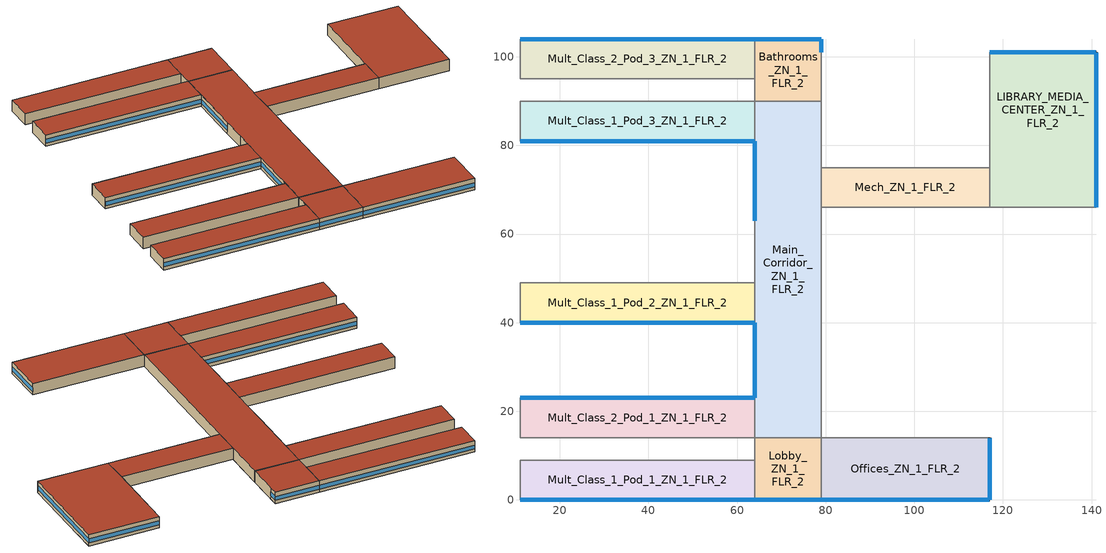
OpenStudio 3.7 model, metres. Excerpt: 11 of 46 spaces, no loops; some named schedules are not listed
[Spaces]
Bathrooms_ZN_1_FLR_2
 floor to Bathrooms_ZN_1_FLR_1: 79,104 79,90 64,90 64,104 z4
 wall outside: 79,101 79,104 64,104 z4:8
 wall to Auditorium_ZN_1_FLR_1: 79,90 79,101 z4:8
 wall to Mult_Class_2_Pod_3_ZN_1_FLR_2: 64,104 64,95 z4:8
 wall to Corridor_Pod_3_ZN_1_FLR_2: 64,95 64,90 z4:8
 wall to Main_Corridor_ZN_1_FLR_2: 64,90 79,90 z4:8
 window: 78.95,104 64.05,104 z5.1:6.51; 79,101.05 79,103.95 z5.1:6.55
 roof outside: 79,90 79,104 64,104 64,90 z8
Offices_ZN_1_FLR_2
 floor to Offices_ZN_1_FLR_1: 117,14 117,0 79,0 79,14 z4
 wall outside: 79,0 117,0 117,14 z4:8
 wall to Lobby_ZN_1_FLR_2: 79,14 79,0 z4:8
 wall to Gym_ZN_1_FLR_1: 117,14 79,14 z4:8
 window: 79.05,0 116.95,0 z5.1:6.5; 117,0.05 117,13.95 z5.1:6.51
 roof outside: 117,0 117,14 79,14 79,0 z8
Mech_ZN_1_FLR_2
 floor to Mech_ZN_1_FLR_1: 117,75 117,66 79,66 79,75 z4
 wall to Gym_ZN_1_FLR_1: 79,66 117,66 z4:8
 wall to Main_Corridor_ZN_1_FLR_2: 79,75 79,66 z4:8
 wall to Auditorium_ZN_1_FLR_1: 117,75 79,75 z4:8
 wall to LIBRARY_MEDIA_CENTER_ZN_1_FLR_2: 117,66 117,75 z4:8
 roof outside: 117,66 117,75 79,75 79,66 z8
LIBRARY_MEDIA_CENTER_ZN_1_FLR_2
 floor to Kitchen_ZN_1_FLR_1: 141,75 141,66 117,66 117,75 z4
 floor to Cafeteria_ZN_1_FLR_1: 141,101 141,75 117,75 117,101 z4
 wall outside: 141,66 141,101 117,101 z4:8
 wall to Auditorium_ZN_1_FLR_1: 117,101 117,75 z4:8
 wall to Aux_Gym_ZN_1_FLR_1: 117,66 141,66 z4:8
 window: 141,66.05 141,100.95 z5.1:6.5; 140.95,101 117.05,101 z5.1:6.51
 roof outside: 141,66 141,101 117,101 117,66 z8
Main_Corridor_ZN_1_FLR_2
 floor to Main_Corridor_ZN_1_FLR_1: 79,90 79,14 64,14 64,90 z4
 wall outside: 64,81 64,63 / 64,40 64,23 z4:8
 wall to Gym_ZN_1_FLR_1: 79,14 79,66 z4:8
 wall to Mult_Class_1_Pod_2_ZN_1_FLR_2: 64,49 64,40 z4:8
 wall to Auditorium_ZN_1_FLR_1: 79,75 79,90 z4:8
 wall to Corridor_Pod_2_ZN_1_FLR_2: 64,54 64,49 z4:8
 wall to Mult_Class_2_Pod_1_ZN_1_FLR_2: 64,23 64,14 z4:8
 wall to Mult_Class_2_Pod_2_ZN_1_FLR_2: 64,63 64,54 z4:8
 wall to Mult_Class_1_Pod_3_ZN_1_FLR_2: 64,90 64,81 z4:8
 wall to Lobby_ZN_1_FLR_2: 64,14 79,14 z4:8
 window: 64,39.95 64,23.05 / 64,80.95 64,63.05 z5.1:6.51
 roof outside: 79,14 79,90 64,90 64,14 z8
Mult_Class_2_Pod_1_ZN_1_FLR_2
 floor to Mult_Class_2_Pod_1_ZN_1_FLR_1: 64,23 64,14 11,14 11,23 z4
 wall outside: 64,23 11,23 z4:8
 wall to Corridor_Pod_1_ZN_1_FLR_2: 11,14 64,14 z4:8
 wall to Corner_Class_2_Pod_1_ZN_1_FLR_2: 11,23 11,14 z4:8
 window: 63.95,23 11.05,23 z5.1:6.5
 roof outside: 64,14 64,23 11,23 11,14 z8
Mult_Class_1_Pod_1_ZN_1_FLR_2
 floor to Mult_Class_1_Pod_1_ZN_1_FLR_1: 64,9 64,0 11,0 11,9 z4
 wall outside: 11,0 64,0 z4:8
 wall to Lobby_ZN_1_FLR_2: 64,0 64,9 z4:8
 wall to Corridor_Pod_1_ZN_1_FLR_2: 64,9 11,9 z4:8
 wall to Corner_Class_1_Pod_1_ZN_1_FLR_2: 11,9 11,0 z4:8
 window: 11.05,0 63.95,0 z5.1:6.5
 roof outside: 64,0 64,9 11,9 11,0 z8
Mult_Class_1_Pod_2_ZN_1_FLR_2
 floor to Mult_Class_1_Pod_2_ZN_1_FLR_1: 64,49 64,40 11,40 11,49 z4
 wall outside: 11,40 64,40 z4:8
 wall to Corner_Class_1_Pod_2_ZN_1_FLR_2: 11,49 11,40 z4:8
 wall to Corridor_Pod_2_ZN_1_FLR_2: 64,49 11,49 z4:8
 window: 11.05,40 63.95,40 z5.1:6.5
 roof outside: 64,40 64,49 11,49 11,40 z8
Mult_Class_1_Pod_3_ZN_1_FLR_2
 floor to Mult_Class_1_Pod_3_ZN_1_FLR_1: 64,90 64,81 11,81 11,90 z4
 wall outside: 11,81 64,81 z4:8
 wall to Corridor_Pod_3_ZN_1_FLR_2: 64,90 11,90 z4:8
 wall to Corner_Class_1_Pod_3_ZN_1_FLR_2: 11,90 11,81 z4:8
 window: 11.05,81 63.95,81 z5.1:6.5
 roof outside: 64,81 64,90 11,90 11,81 z8
Mult_Class_2_Pod_3_ZN_1_FLR_2
 floor to Mult_Class_2_Pod_3_ZN_1_FLR_1: 64,104 64,95 11,95 11,104 z4
 wall outside: 64,104 11,104 z4:8
 wall to Corner_Class_2_Pod_3_ZN_1_FLR_2: 11,104 11,95 z4:8
 wall to Corridor_Pod_3_ZN_1_FLR_2: 11,95 64,95 z4:8
 window: 63.95,104 11.05,104 z5.1:6.5
 roof outside: 64,95 64,104 11,104 11,95 z8
Lobby_ZN_1_FLR_2
 floor to Lobby_ZN_1_FLR_1: 79,14 79,0 64,0 64,14 z4
 wall outside: 64,0 79,0 z4:8
 wall to Corridor_Pod_1_ZN_1_FLR_2: 64,14 64,9 z4:8
 window: 64.05,0 78.95,0 z5.1:6.51
 roof outside: 79,0 79,14 64,14 64,0 z8
[Site]
Calgary Intl AP_AB_CAN: Latitude {deg}=51.11; Longitude {deg}=-114.02; Time Zone {hr}=-7; Elevation {m}=1084.1; Terrain=City
[Building]
SecondarySchool: North Axis {deg}=0; Default Construction Set=BTAP-Mass at hdd = 5000.0; Standards Number of Stories=2; Standards Number of Above Ground Stories=2; Standards Template=BTAPPRE1980; Standards Building Type=SecondarySchool
[ClimateZones]
Climate Zone Institution Name 1=ASHRAE; Climate Zone Document Name 1=ANSI/ASHRAE Standard 169; Climate Zone Document Year 1=2006; Climate Zone Value 1=7
[Site:WaterMainsTemperature]
Calculation Method=Correlation; Annual Average Outdoor Air Temperature {C}=4.69167; Maximum Difference In Monthly Average Outdoor Air Temperatures {deltaC}=24.6
[Site:GroundTemperature:BuildingSurface]
19.527, 19.502, 19.536, 19.598, 20.002, 21.64, 22.225, 22.375, 21.449, 20.121, 19.802, 19.633
[SizingPeriod:DesignDay] Barometric Pressure {Pa}=88961; Rain Indicator=No; Snow Indicator=No; Day of Month=21; Daylight Saving Time Indicator=No; Humidity Condition Type=Wetbulb; Dry-Bulb Temperature Range Modifier Type=DefaultMultipliers
Name | Maximum Dry-Bulb Temperature {C} | Daily Dry-Bulb Temperature Range {deltaC} | Wind Speed {m/s} | Wind Direction {deg} | Month | Day Type | Wetbulb or DewPoint at Maximum Dry-Bulb {C} | Solar Model Indicator | ASHRAE Clear Sky Optical Depth for Beam Irradiance | ASHRAE Clear Sky Optical Depth for Diffuse Irradiance | Sky Clearness
Calgary Intl AP Ann Clg .4% Condns DB=>MWB | 28.8 | 12.3 | 4.5 | 160 | 7 | SummerDesignDay | 16 | ASHRAETau | 0.34 | 2.419
Calgary Intl AP Ann Clg .4% Condns WB=>MDB | 25.5 | 12.3 | 4.5 | 160 | 7 | SummerDesignDay | 17.8 | ASHRAETau | 0.34 | 2.419
Calgary Intl AP Ann Htg 99.6% Condns DB | -27.7 | 0 | 2.7 | 200 | 1 | WinterDesignDay | -27.7 | ASHRAEClearSky |  |  | 0
[Site:GroundTemperature:Shallow]
-1.6, -5.4, -6.4, -5.5, -0.4, 5.3, 10.8, 14.7, 15.8, 14, 9.5, 4
[Site:GroundTemperature:Deep]
4, 1.3, -0.4, -0.9, 0.1, 2.3, 5.2, 8, 9.9, 10.3, 9.2, 7
[Site:GroundTemperature:FCfactorMethod]
January Ground Temperature {C}=5.5; February Ground Temperature {C}=-2; March Ground Temperature {C}=-7.6; April Ground Temperature {C}=-6.3; May Ground Temperature {C}=-6.6; June Ground Temperature {C}=-0.3; July Ground Temperature {C}=4.9; August Ground Temperature {C}=10.2; September Ground Temperature {C}=13.8; October Ground Temperature {C}=17; November Ground Temperature {C}=16.6; December Ground Temperature {C}=11.1
[Material:NoMass] Roughness=Smooth; Thermal Absorptance=0.9; Solar Absorptance=0.7
Name | Thermal Resistance {m2-K/W} | Visible Absorptance
Typical Carpet Pad; Typical Carpet Pad 1 | 0.21648 | 0.8
Typical Insulation 1 | 0.00118045 | 0.7
Typical Insulation 2 | 1.02439 | 0.7
Typical Insulation 3 | 4.40527 | 0.7
Typical Carpet Pad 2; Typical Carpet Pad 3; Typical Carpet Pad 4 | 1.40895 | 0.8
Typical Insulation 4 | 0.338965 | 0.7
Typical Insulation 5 | 0.338983 | 0.7
[Material]
Name | Roughness | Thickness {m} | Conductivity {W/m-K} | Density {kg/m3} | Specific Heat {J/kg-K} | Thermal Absorptance | Solar Absorptance | Visible Absorptance
G05 25mm wood | MediumSmooth | 0.0254 | 0.15 | 608 | 1630 | 0.9 | 0.5 | 0.5
100mm Normalweight concrete floor 1 | MediumSmooth | 0.1016 | 2.31 | 2322 | 832
G01 13mm gypsum board 1 | Smooth | 0.0127 | 0.16 | 800 | 1090 | 0.9 | 0.7 | 0.5
4 in. Normalweight Concrete Floor 1 | MediumRough | 0.1016 | 2.31 | 2322 | 832 | 0.9 | 0.7 | 0.7
1IN Stucco 1 | Smooth | 0.0253 | 0.6918 | 1858 | 837 | 0.9 | 0.7 | 0.92
8IN CONCRETE HW RefBldg 1 | Rough | 0.2032 | 1.311 | 2240 | 836.8 | 0.9 | 0.7 | 0.7
1/2IN Gypsum 1 | Smooth | 0.0127 | 0.16 | 784.9 | 830 | 0.9 | 0.4 | 0.4
Metal Roof Surface 1; F08 Metal surface 1 | Smooth | 0.0008 | 45.28 | 7824 | 500 | 0.9 | 0.7 | 0.7
6 in. Normalweight Concrete Floor 1; 6 in. Normalweight Concrete Floor 2; 6 in. Normalweight Concrete Floor 3 | MediumRough | 0.1524 | 2.31 | 2322 | 832 | 0.9 | 0.7 | 0.7
[Construction]
BTAP-Int-Partition; BTAP-Int-Door: G05 25mm wood
BTAP-Int-Floor: 100mm Normalweight concrete floor 1, Typical Carpet Pad
BTAP-Int-Wall: G01 13mm gypsum board 1, G01 13mm gypsum board 1
BTAP-Int-Ceiling: Typical Carpet Pad, 100mm Normalweight concrete floor 1
BTAP-Int-Window: SimpleGlazing
BTAP-Ext-Floor-Mass:U-3.822: Typical Insulation 1, 4 in. Normalweight Concrete Floor 1, Typical Carpet Pad 1
BTAP-Ext-Wall-Mass:U-0.772: 1IN Stucco 1, 8IN CONCRETE HW RefBldg 1, Typical Insulation 2, 1/2IN Gypsum 1
BTAP-Ext-Roof-Metal:U-0.227: Metal Roof Surface 1, Typical Insulation 3
BTAP-Grnd-Floor-Mass:U-0.678: 6 in. Normalweight Concrete Floor 1, Typical Carpet Pad 2
BTAP-Grnd-Wall-Mass:U-0.678: 6 in. Normalweight Concrete Floor 2, Typical Carpet Pad 3
BTAP-Grnd-Roof-Mass:U-0.678: 6 in. Normalweight Concrete Floor 3, Typical Carpet Pad 4
BTAP-Ext-FixedWindow:U=0.295 SHGC=0.490; BTAP-Ext-GlassDoors:U=0.295 SHGC=0.490; BTAP-Ext-Skylights:U=0.295 SHGC=0.490; BTAP-Ext-DaylightDomes:U=0.295 SHGC=0.490; BTAP-Ext-DaylightDiffuser:U=0.295 SHGC=0.490: SimpleGlazing:U=0.295 SHGC=0.490
BTAP-Ext-Door:U-2.95: F08 Metal surface 1, Typical Insulation 4
BTAP-Ext-OverHeadDoor:U-2.95: Typical Insulation 5
[DefaultConstructionSet]
BTAP-Mass at hdd = 5000.0: Default Exterior Surface Constructions=BTAP-Mass at hdd = 5000.0; Default Interior Surface Constructions=Default Surface Constructions 2; Default Ground Contact Surface Constructions=BTAP-Mass at hdd = 5000.0 1; Default Exterior SubSurface Constructions=BTAP-Mass at hdd = 5000.0; Default Interior SubSurface Constructions=Default Sub Surface Constructions 2; Interior Partition Construction=BTAP-Int-Partition
[DefaultSurfaceConstructions]
Name | Floor Construction | Wall Construction | Roof Ceiling Construction
Default Surface Constructions 2 | BTAP-Int-Floor | BTAP-Int-Wall | BTAP-Int-Ceiling
BTAP-Mass at hdd = 5000.0 | BTAP-Ext-Floor-Mass:U-3.822 | BTAP-Ext-Wall-Mass:U-0.772 | BTAP-Ext-Roof-Metal:U-0.227
BTAP-Mass at hdd = 5000.0 1 | BTAP-Grnd-Floor-Mass:U-0.678 | BTAP-Grnd-Wall-Mass:U-0.678 | BTAP-Grnd-Roof-Mass:U-0.678
[DefaultSubSurfaceConstructions]
Name | Fixed Window Construction | Operable Window Construction | Door Construction | Glass Door Construction | Overhead Door Construction | Skylight Construction | Tubular Daylight Dome Construction | Tubular Daylight Diffuser Construction
Default Sub Surface Constructions 2 | BTAP-Int-Window | BTAP-Int-Window | BTAP-Int-Door
BTAP-Mass at hdd = 5000.0 | BTAP-Ext-FixedWindow:U=0.295 SHGC=0.490 | BTAP-Ext-FixedWindow:U=0.295 SHGC=0.490 | BTAP-Ext-Door:U-2.95 | BTAP-Ext-GlassDoors:U=0.295 SHGC=0.490 | BTAP-Ext-OverHeadDoor:U-2.95 | BTAP-Ext-Skylights:U=0.295 SHGC=0.490 | BTAP-Ext-DaylightDomes:U=0.295 SHGC=0.490 | BTAP-Ext-DaylightDiffuser:U=0.295 SHGC=0.490
[WindowMaterial:SimpleGlazingSystem] Solar Heat Gain Coefficient=0.49; Visible Transmittance=0.21
Name | U-Factor {W/m2-K}
SimpleGlazing | 2.2
SimpleGlazing:U=0.295 SHGC=0.490 | 2.95
[Space] Building Story=Building Story 2; Part of Total Floor Area=Yes; Volume {m3}=Autocalculate
Name | Space Type | Thermal Zone
Bathrooms_ZN_1_FLR_2 | Space Function Washroom-sch-D | WET_ST=Washroom-sch-D_FL=Building Story 2_SCHD
LIBRARY_MEDIA_CENTER_ZN_1_FLR_2 | Space Function Library - reading | ALL_ST=Library - reading_FL=Building Story 2_SCH=C
Mult_Class_1_Pod_3_ZN_1_FLR_2; Mult_Class_1_Pod_1_ZN_1_FLR_2; Mult_Class_1_Pod_2_ZN_1_FLR_2 | Space Function Classroom/lecture/training | ALL_ST=Classroom/lecture/training_FL=Building Story 2_SCH=D
Offices_ZN_1_FLR_2 | Space Function Office - enclosed | ALL_ST=Office - enclosed_FL=Building Story 2_SCH=A
Mult_Class_2_Pod_3_ZN_1_FLR_2; Mult_Class_2_Pod_1_ZN_1_FLR_2 | Space Function Classroom/lecture/training | ALL_ST=Classroom/lecture/training_FL=Building Story 2_SCH=D 3
Mech_ZN_1_FLR_2 | Space Function Electrical/Mechanical-sch-D | WILD_ST=Electrical/Mechanical-sch-D_FL=Building Story 2_SCH=D
Main_Corridor_ZN_1_FLR_2 | Space Function Corr. >= 2.4m wide-sch-D | WILD_ST=Corr. >= 2.4m wide-sch-D_FL=Building Story 2_SCH=D 1
Lobby_ZN_1_FLR_2 | Space Function Lobby - other | ALL_ST=Lobby - other_FL=Building Story 2_SCH=C
[BuildingStory]
Building Story 2: Nominal Z Coordinate {m}=4
[SpaceType] Standards Building Type=Space Function
Name | Default Schedule Set | Design Specification Outdoor Air Object | Standards Space Type
Space Function Washroom-sch-D | Space Function Washroom-sch-D Schedule Set | Space Function Washroom-sch-D Ventilation | Washroom-sch-D
Space Function Classroom/lecture/training | Space Function Classroom/lecture/training Schedule Set | Space Function Classroom/lecture/training Ventilation | Classroom/lecture/training
Space Function Corr. >= 2.4m wide-sch-D | Space Function Corr. >= 2.4m wide-sch-D Schedule Set | Space Function Corr. >= 2.4m wide-sch-D Ventilation | Corr. >= 2.4m wide-sch-D
Space Function Library - reading | Space Function Library - reading Schedule Set | Space Function Library - reading Ventilation | Library - reading
Space Function Lobby - other | Space Function Lobby - other Schedule Set | Space Function Lobby - other Ventilation | Lobby - other
Space Function Electrical/Mechanical-sch-D | Space Function Electrical/Mechanical-sch-D Schedule Set | Space Function Electrical/Mechanical-sch-D Ventilation | Electrical/Mechanical-sch-D
Space Function Office - enclosed | Space Function Office - enclosed Schedule Set | Space Function Office - enclosed Ventilation | Office - enclosed
[People:Definition] Number of People Calculation Method=People/Area; Fraction Radiant=0.3
Name | People per Space Floor Area {person/m2}
Space Function Classroom/lecture/training People Definition | 0.133365
Space Function Library - reading People Definition | 0.0500522
Space Function Washroom-sch-D People Definition | 0.0333681
[People] Work Efficiency Schedule=Work Efficiency Schedule; Clothing Insulation Schedule=Clothing Schedule; Air Velocity Schedule=Air Velocity Schedule; Multiplier=1
Name | People Definition | Space or SpaceType
Space Function Classroom/lecture/training People | Space Function Classroom/lecture/training People Definition | Space Function Classroom/lecture/training
Space Function Corr. >= 2.4m wide-sch-D People | Space Function Corr. >= 2.4m wide-sch-D People Definition | Space Function Corr. >= 2.4m wide-sch-D
Space Function Electrical/Mechanical-sch-D People | Space Function Electrical/Mechanical-sch-D People Definition | Space Function Electrical/Mechanical-sch-D
Space Function Library - reading People | Space Function Library - reading People Definition | Space Function Library - reading
Space Function Lobby - other People | Space Function Lobby - other People Definition | Space Function Lobby - other
Space Function Office - enclosed People | Space Function Office - enclosed People Definition | Space Function Office - enclosed
Space Function Washroom-sch-D People | Space Function Washroom-sch-D People Definition | Space Function Washroom-sch-D
[Lights:Definition] Design Level Calculation Method=Watts/Area; Fraction Radiant=0.5; Fraction Visible=0.2
Name | Watts per Space Floor Area {W/m2}
Space Function Classroom/lecture/training Lights Definition | 11.9699
Space Function Library - reading Lights Definition | 9.99992
Space Function Washroom-sch-D Lights Definition | 9.44992
[Lights] Fraction Replaceable=1
Name | Lights Definition | Space or SpaceType
Space Function Classroom/lecture/training Lights | Space Function Classroom/lecture/training Lights Definition | Space Function Classroom/lecture/training
Space Function Corr. >= 2.4m wide-sch-D Lights | Space Function Corr. >= 2.4m wide-sch-D Lights Definition | Space Function Corr. >= 2.4m wide-sch-D
Space Function Electrical/Mechanical-sch-D Lights | Space Function Electrical/Mechanical-sch-D Lights Definition | Space Function Electrical/Mechanical-sch-D
Space Function Library - reading Lights | Space Function Library - reading Lights Definition | Space Function Library - reading
Space Function Lobby - other Lights | Space Function Lobby - other Lights Definition | Space Function Lobby - other
Space Function Office - enclosed Lights | Space Function Office - enclosed Lights Definition | Space Function Office - enclosed
Space Function Washroom-sch-D Lights | Space Function Washroom-sch-D Lights Definition | Space Function Washroom-sch-D
[ElectricEquipment:Definition] Design Level Calculation Method=Watts/Area; Fraction Radiant=0.5
Name | Watts per Space Floor Area {W/m2}
Space Function Classroom/lecture/training Elec Equip Definition | 4.99996
Space Function Library - reading Elec Equip Definition; Space Function Washroom-sch-D Elec Equip Definition | 0.999992
[ElectricEquipment]
Name | Electric Equipment Definition | Space or SpaceType
Space Function Classroom/lecture/training Elec Equip | Space Function Classroom/lecture/training Elec Equip Definition | Space Function Classroom/lecture/training
Space Function Electrical/Mechanical-sch-D Elec Equip | Space Function Electrical/Mechanical-sch-D Elec Equip Definition | Space Function Electrical/Mechanical-sch-D
Space Function Library - reading Elec Equip | Space Function Library - reading Elec Equip Definition | Space Function Library - reading
Space Function Lobby - other Elec Equip | Space Function Lobby - other Elec Equip Definition | Space Function Lobby - other
Space Function Office - enclosed Elec Equip | Space Function Office - enclosed Elec Equip Definition | Space Function Office - enclosed
Space Function Washroom-sch-D Elec Equip | Space Function Washroom-sch-D Elec Equip Definition | Space Function Washroom-sch-D
[DesignSpecification:OutdoorAir] Outdoor Air Method=Sum
Name | Outdoor Air Flow per Person {m3/s-person} | Outdoor Air Flow per Floor Area {m3/s-m2}
Space Function Classroom/lecture/training Ventilation | 0.0371387
Space Function Corr. >= 2.4m wide-sch-D Ventilation; Space Function Electrical/Mechanical-sch-D Ventilation |  | 0.000254
Space Function Library - reading Ventilation | 0.0152241
Space Function Lobby - other Ventilation | 0.152405
Space Function Office - enclosed Ventilation | 0.0101494
Space Function Washroom-sch-D Ventilation | 0.228362
[DefaultScheduleSet] People Activity Level Schedule=NECB-Activity; Infiltration Schedule=Always On
Name | Number of People Schedule | Lighting Schedule | Electric Equipment Schedule
Space Function Classroom/lecture/training Schedule Set; Space Function Corr. >= 2.4m wide-sch-D Schedule Set; Space Function Electrical/Mechanical-sch-D Schedule Set; Space Function Washroom-sch-D Schedule Set | NECB-D-Occupancy | NECB-D-Lighting | NECB-D-Electric-Equipment
Space Function Library - reading Schedule Set; Space Function Lobby - other Schedule Set | NECB-C-Occupancy | NECB-C-Lighting | NECB-C-Electric-Equipment
Space Function Office - enclosed Schedule Set | NECB-A-Occupancy | NECB-A-Lighting | NECB-A-Electric-Equipment
[ThermostatSetpoint:DualSetpoint]
Name | Heating Setpoint Temperature Schedule | Cooling Setpoint Temperature Schedule
Space Function Washroom-sch-D Thermostat 6; Space Function Classroom/lecture/training Thermostat 49; Space Function Classroom/lecture/training Thermostat 53; Space Function Corr. >= 2.4m wide-sch-D Thermostat 20; Space Function Electrical/Mechanical-sch-D Thermostat 6 | NECB-D-Thermostat Setpoint-Heating | NECB-D-Thermostat Setpoint-Cooling
Space Function Lobby - other Thermostat 5; Space Function Library - reading Thermostat 3 | NECB-C-Thermostat Setpoint-Heating | NECB-C-Thermostat Setpoint-Cooling
Space Function Office - enclosed Thermostat 5 | NECB-A-Thermostat Setpoint-Heating | NECB-A-Thermostat Setpoint-Cooling
[SpaceInfiltration:DesignFlowRate] Schedule=Always On Discrete; Design Flow Rate Calculation Method=Flow/ExteriorArea; Flow per Exterior Surface Area {m3/s-m2}=0.001116; Constant Term Coefficient=0; Temperature Term Coefficient=0; Velocity Term Coefficient=0.224; Velocity Squared Term Coefficient=0
Name | Space or SpaceType
Bathrooms_ZN_1_FLR_2 Infiltration | Bathrooms_ZN_1_FLR_2
LIBRARY_MEDIA_CENTER_ZN_1_FLR_2 Infiltration | LIBRARY_MEDIA_CENTER_ZN_1_FLR_2
Lobby_ZN_1_FLR_2 Infiltration | Lobby_ZN_1_FLR_2
Main_Corridor_ZN_1_FLR_2 Infiltration | Main_Corridor_ZN_1_FLR_2
Mech_ZN_1_FLR_2 Infiltration | Mech_ZN_1_FLR_2
Mult_Class_1_Pod_1_ZN_1_FLR_2 Infiltration | Mult_Class_1_Pod_1_ZN_1_FLR_2
Mult_Class_1_Pod_2_ZN_1_FLR_2 Infiltration | Mult_Class_1_Pod_2_ZN_1_FLR_2
Mult_Class_1_Pod_3_ZN_1_FLR_2 Infiltration | Mult_Class_1_Pod_3_ZN_1_FLR_2
Mult_Class_2_Pod_1_ZN_1_FLR_2 Infiltration | Mult_Class_2_Pod_1_ZN_1_FLR_2
Mult_Class_2_Pod_3_ZN_1_FLR_2 Infiltration | Mult_Class_2_Pod_3_ZN_1_FLR_2
Offices_ZN_1_FLR_2 Infiltration | Offices_ZN_1_FLR_2
[ThermalZone] Use Ideal Air Loads=No
WET_ST=Washroom-sch-D_FL=Building Story 2_SCHD: Thermostat=Space Function Washroom-sch-D Thermostat 6
ALL_ST=Classroom/lecture/training_FL=Building Story 2_SCH=D: Thermostat=Space Function Classroom/lecture/training Thermostat 49
ALL_ST=Lobby - other_FL=Building Story 2_SCH=C: Thermostat=Space Function Lobby - other Thermostat 5
ALL_ST=Classroom/lecture/training_FL=Building Story 2_SCH=D 3: Thermostat=Space Function Classroom/lecture/training Thermostat 53
ALL_ST=Office - enclosed_FL=Building Story 2_SCH=A: Thermostat=Space Function Office - enclosed Thermostat 5; Primary Daylighting Control=Offices_ZN_1_FLR_2 daylighting control; Fraction of Zone Controlled by Primary Daylighting Control=1
ALL_ST=Library - reading_FL=Building Story 2_SCH=C: Thermostat=Space Function Library - reading Thermostat 3
WILD_ST=Corr. >= 2.4m wide-sch-D_FL=Building Story 2_SCH=D 1: Thermostat=Space Function Corr. >= 2.4m wide-sch-D Thermostat 20
WILD_ST=Electrical/Mechanical-sch-D_FL=Building Story 2_SCH=D: Thermostat=Space Function Electrical/Mechanical-sch-D Thermostat 6
[Foundation:Kiva] Wall Height Above Grade {m}=0; Wall Depth Below Slab {m}=0
Bldg Kiva Foundation; Mult_Class_2_Pod_2_ZN_1_FLR_1_Floor Kiva Foundation; Mult_Class_2_Pod_3_ZN_1_FLR_1_Floor Kiva Foundation; Corner_Class_2_Pod_2_ZN_1_FLR_1_Floor Kiva Foundation; Corner_Class_2_Pod_3_ZN_1_FLR_1_Floor Kiva Foundation; Mult_Class_1_Pod_2_ZN_1_FLR_1_Floor Kiva Foundation; Mult_Class_1_Pod_3_ZN_1_FLR_1_Floor Kiva Foundation; Corner_Class_1_Pod_2_ZN_1_FLR_1_Floor Kiva Foundation; Corner_Class_1_Pod_3_ZN_1_FLR_1_Floor Kiva Foundation; Corridor_Pod_2_ZN_1_FLR_1_Floor Kiva Foundation; Corridor_Pod_3_ZN_1_FLR_1_Floor Kiva Foundation
[Foundation:Kiva:Settings]

[Daylighting:Control]
Offices_ZN_1_FLR_2 daylighting control: Space=Offices_ZN_1_FLR_2; Position X-Coordinate {m}=19; Position Y-Coordinate {m}=7; Position Z-Coordinate {m}=0.8; Illuminance Setpoint {lux}=400; Lighting Control Type=Stepped; Number of Stepped Control Steps=2
